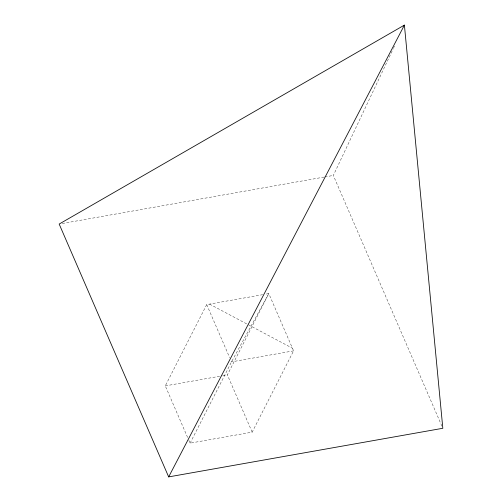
<?xml version="1.0" encoding="UTF-8"?>
<svg xmlns="http://www.w3.org/2000/svg" width="502" height="502" viewBox="0 0 502 502"><rect width="100%" height="100%" fill="white"/><g stroke="black" fill="none" stroke-linecap="round" stroke-linejoin="round"><path stroke-width="0.38" stroke-dasharray="2.51 1.88" d="M441.892 426.129L333.334 175.436L393.06 49.096M393.392 48.393L395.061 44.86M187.604 437.43L165.29 385.9L206.705 304.607L262.634 294.693M190.082 443.153L231.504 361.867L268.79 293.601L293.588 350.854L252.167 432.147L190.082 443.153L188.84 440.292M252.167 432.147L227.375 374.887L268.79 293.601L265.715 294.147M62.267 223.509L324.066 177.08M324.838 176.949L333.334 175.436M293.588 350.854L231.504 361.867L230.882 360.436M165.29 385.9L222.009 375.841M222.775 375.703L227.375 374.887M209.547 304.105L292.453 348.237M206.705 304.607L229.64 357.575"/><path stroke-width="0.75" d="M168.666 476.9L404.405 25.1L442.827 428.281L168.666 476.9L59.173 224.055L404.405 25.1"/></g></svg>
